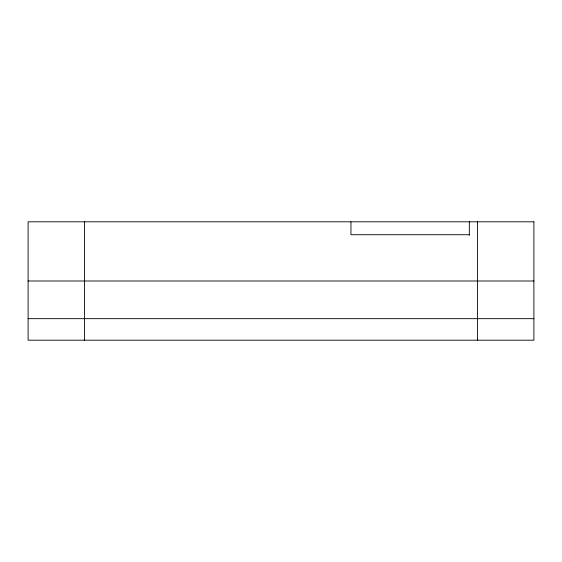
<?xml version="1.0" encoding="UTF-8"?>
<svg xmlns="http://www.w3.org/2000/svg" width="562" height="562" viewBox="0 0 562 562"><rect width="100%" height="100%" fill="white"/><g stroke="black" fill="none" stroke-linecap="round" stroke-linejoin="round"><path stroke-width="0.84" d="M469.333 234.726L350.955 234.726L350.955 221.807M28.1 281L533.9 281M28.1 318.668L533.9 318.668M477.559 221.807L477.559 340.193M469.333 221.807L469.333 235.26M84.441 221.807L84.441 340.193M533.9 221.807L28.1 221.807L28.107 340.193L533.893 340.193L533.893 221.807"/></g></svg>
